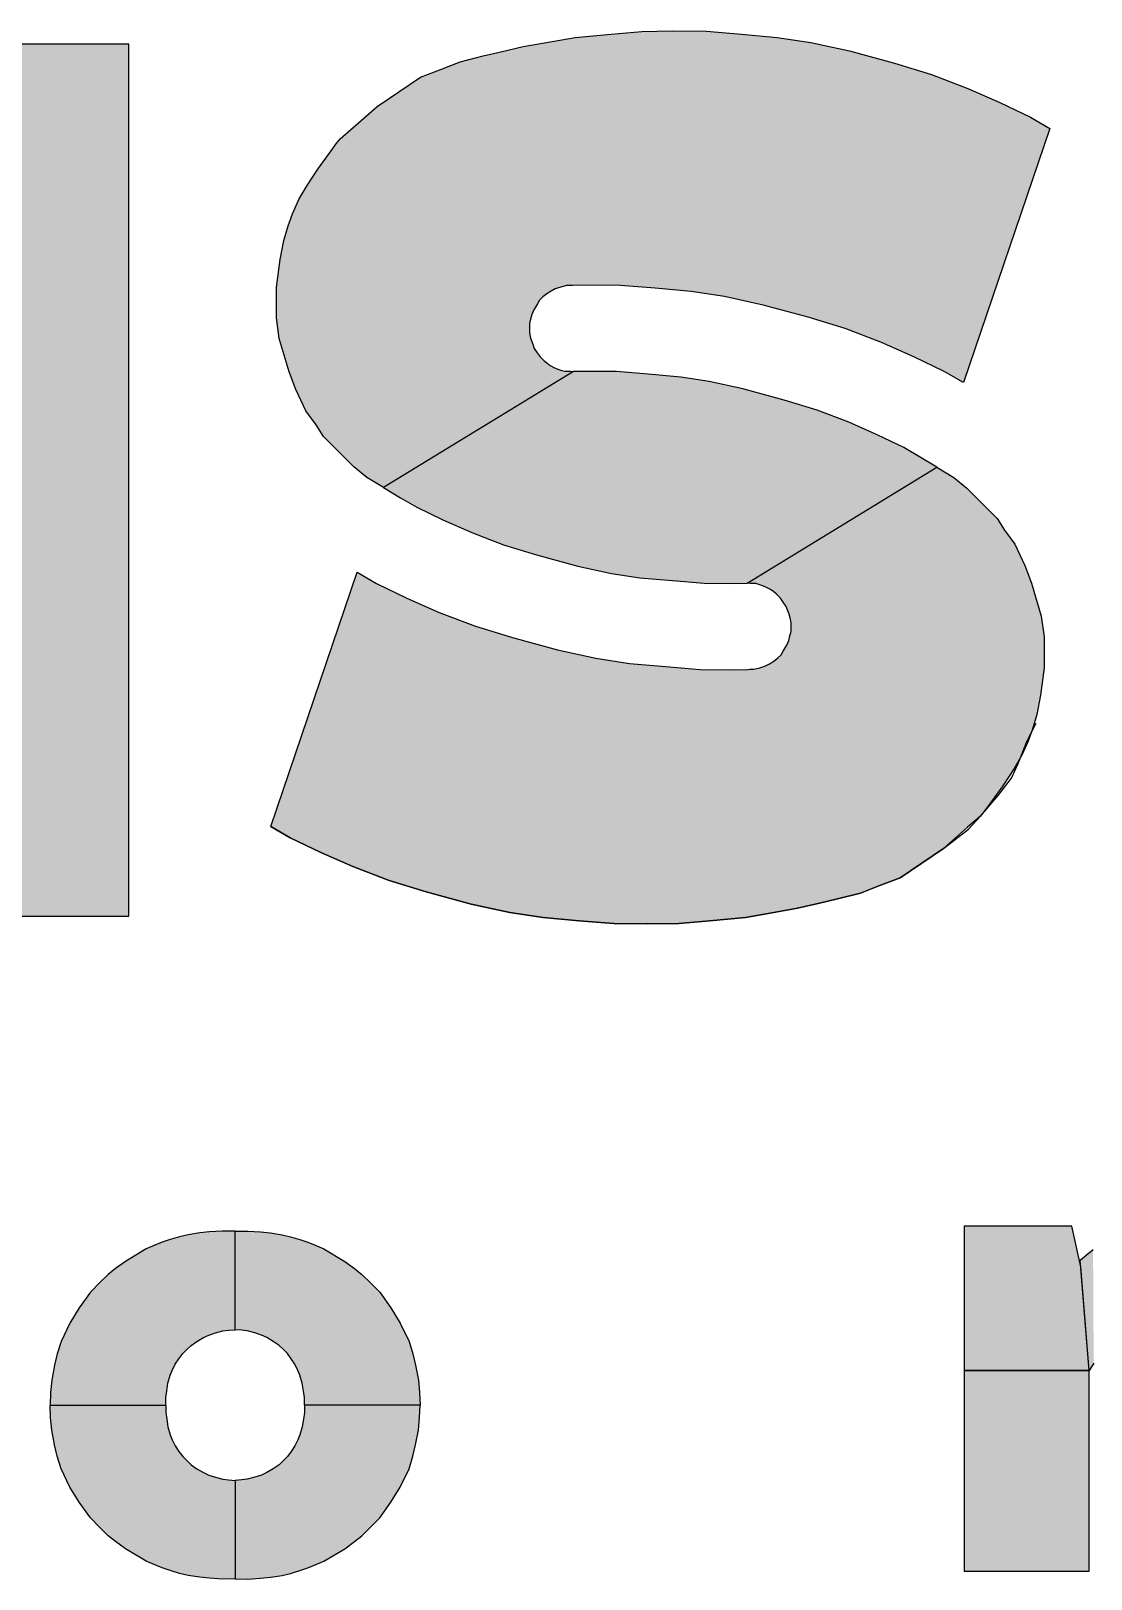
# Model space of a CAD drawing. Extents: x -1789 to 4156, y -3064 to 1391.
# Drawn here: x 4033.97 to 4063.47, y -2676.41 to -2633.31 of the extents above; entities that cross this region are included whole.
import ezdxf

# ---------------------------------------------------------------- set-up
doc = ezdxf.new("R2010")
doc.units = 0
doc.layers.add('15', color=8, linetype='CONTINUOUS')
doc.layers.add('16', color=10, linetype='CONTINUOUS')

msp = doc.modelspace()

# ---------------------------------------------------------------- linework, layer by layer
at = {"layer": '15', "linetype": 'Continuous'}
for points in [[(4037.7222, -2671.5627), (4037.7222, -2671.35575), (4037.7498, -2671.17305), (4037.7829, -2670.958), (4037.84975, -2670.7327), (4037.90105, -2670.59925), (4037.98655, -2670.4268), (4038.08635, -2670.27195), (4038.1967, -2670.13225), (4038.3085, -2670.02045), (4038.4286, -2669.90035), (4038.5904, -2669.79195), (4038.7693, -2669.6831), (4038.92065, -2669.61515), (4039.10415, -2669.5551), (4039.3143, -2669.49835), (4039.4678, -2669.4817), (4039.6523, -2669.4662), (4039.6524, -2666.72665), (4039.2927, -2666.7199), (4038.9401, -2666.74), (4038.6696, -2666.7714), (4038.34425, -2666.82075), (4038.1071, -2666.8759), (4037.8452, -2666.9531), (4037.62465, -2667.0303), (4037.4206, -2667.11575), (4037.178, -2667.21775), (4036.60165, -2667.5636), (4036.32725, -2667.7613), (4036.11995, -2667.92705), (4035.89245, -2668.1546), (4035.6265, -2668.42055), (4035.31485, -2668.85515), (4035.05525, -2669.2799), (4034.8114, -2669.79125), (4034.70125, -2670.13735), (4034.6305, -2670.452), (4034.5505, -2670.86575), (4034.52035, -2671.21505), (4034.50395, -2671.5627), (4037.7222, -2671.5627)], [(4041.58235, -2671.5627), (4041.58235, -2671.35575), (4041.55475, -2671.17305), (4041.52165, -2670.958), (4041.4548, -2670.7327), (4041.4035, -2670.59925), (4041.318, -2670.4268), (4041.21825, -2670.27195), (4041.10785, -2670.13225), (4040.99605, -2670.02045), (4040.87595, -2669.90035), (4040.71415, -2669.79195), (4040.53525, -2669.6831), (4040.3839, -2669.61515), (4040.2004, -2669.5551), (4039.99025, -2669.49835), (4039.8368, -2669.4817), (4039.6523, -2669.4662), (4039.6522, -2666.72665), (4040.0119, -2666.7199), (4040.36445, -2666.74), (4040.63495, -2666.7714), (4040.9603, -2666.82075), (4041.19745, -2666.8759), (4041.45935, -2666.9531), (4041.6799, -2667.0303), (4041.88395, -2667.11575), (4042.12655, -2667.21775), (4042.7029, -2667.5636), (4042.9773, -2667.7613), (4043.1846, -2667.92705), (4043.4121, -2668.1546), (4043.6781, -2668.42055), (4043.9897, -2668.85515), (4044.2493, -2669.2799), (4044.49315, -2669.79125), (4044.6033, -2670.13735), (4044.6741, -2670.452), (4044.75405, -2670.86575), (4044.7842, -2671.21505), (4044.8006, -2671.5627), (4041.58235, -2671.5627)], [(4063.19365, -2667.71465), (4062.93775, -2666.58345), (4059.94335, -2666.58345), (4059.94335, -2670.60345), (4063.41775, -2670.60345), (4063.19245, -2667.71605)], [(4063.42335, -2670.60345), (4063.1722, -2667.52775), (4063.3403, -2667.38945), (4063.53065, -2667.2324)], [(4063.42335, -2670.60345), (4059.94335, -2670.60345), (4059.94335, -2676.18345), (4063.42335, -2676.18345), (4063.42335, -2670.60345)], [(4063.54765, -2670.3955), (4063.42335, -2670.60345)], [(4037.7222, -2671.5627), (4037.7222, -2671.7697), (4037.7498, -2671.9524), (4037.7829, -2672.16745), (4037.84975, -2672.3927), (4037.90105, -2672.5262), (4037.98655, -2672.69865), (4038.08635, -2672.8535), (4038.1967, -2672.9932), (4038.3085, -2673.10495), (4038.4286, -2673.22505), (4038.5904, -2673.3335), (4038.7693, -2673.44235), (4038.92065, -2673.5103), (4039.10415, -2673.57035), (4039.3143, -2673.62705), (4039.4678, -2673.64375), (4039.6523, -2673.65925), (4039.65235, -2676.3988), (4039.2927, -2676.4055), (4038.9401, -2676.3854), (4038.6696, -2676.35405), (4038.34425, -2676.3047), (4038.1071, -2676.24955), (4037.8452, -2676.17235), (4037.62465, -2676.09515), (4037.4206, -2676.00965), (4037.178, -2675.90765), (4036.60165, -2675.56185), (4036.32725, -2675.36415), (4036.11995, -2675.1984), (4035.89245, -2674.97085), (4035.6265, -2674.7049), (4035.31485, -2674.2703), (4035.05525, -2673.8455), (4034.8114, -2673.3342), (4034.70125, -2672.9881), (4034.6305, -2672.67345), (4034.5505, -2672.2597), (4034.52035, -2671.9104), (4034.50395, -2671.5627), (4037.7222, -2671.5627)], [(4041.58235, -2671.5627), (4041.58235, -2671.7697), (4041.55475, -2671.9524), (4041.52165, -2672.16745), (4041.4548, -2672.3927), (4041.4035, -2672.5262), (4041.318, -2672.69865), (4041.21825, -2672.8535), (4041.10785, -2672.9932), (4040.99605, -2673.10495), (4040.87595, -2673.22505), (4040.71415, -2673.3335), (4040.53525, -2673.44235), (4040.3839, -2673.5103), (4040.2004, -2673.57035), (4039.99025, -2673.62705), (4039.8368, -2673.64375), (4039.6523, -2673.65925), (4039.6522, -2676.3988), (4040.0119, -2676.4055), (4040.36445, -2676.3854), (4040.63495, -2676.35405), (4040.9603, -2676.3047), (4041.19745, -2676.24955), (4041.45935, -2676.17235), (4041.6799, -2676.09515), (4041.88395, -2676.00965), (4042.12655, -2675.90765), (4042.7029, -2675.56185), (4042.9773, -2675.36415), (4043.1846, -2675.1984), (4043.4121, -2674.97085), (4043.6781, -2674.7049), (4043.9897, -2674.2703), (4044.2493, -2673.8455), (4044.49315, -2673.3342), (4044.6033, -2672.9881), (4044.6741, -2672.67345), (4044.75405, -2672.2597), (4044.7842, -2671.9104), (4044.8006, -2671.5627), (4041.58235, -2671.5627)]]:
    msp.add_lwpolyline(points, dxfattribs=at)
for points in [[(4037.8452, -2666.9531), (4037.84975, -2670.7327), (4038.1071, -2666.8759)], [(4037.84975, -2670.7327), (4037.90105, -2670.59925), (4038.1071, -2666.8759)], [(4038.1071, -2666.8759), (4037.90105, -2670.59925), (4037.98655, -2670.4268)], [(4038.08635, -2670.27195), (4038.1071, -2666.8759), (4037.98655, -2670.4268)], [(4038.1967, -2670.13225), (4038.1071, -2666.8759), (4038.08635, -2670.27195)], [(4038.1967, -2670.13225), (4038.34425, -2666.82075), (4038.1071, -2666.8759)], [(4038.3085, -2670.02045), (4038.34425, -2666.82075), (4038.1967, -2670.13225)], [(4038.3085, -2670.02045), (4038.4286, -2669.90035), (4038.34425, -2666.82075)], [(4038.34425, -2666.82075), (4038.4286, -2669.90035), (4038.6696, -2666.7714)], [(4038.4286, -2669.90035), (4038.5904, -2669.79195), (4038.6696, -2666.7714)], [(4038.5904, -2669.79195), (4038.7693, -2669.6831), (4038.6696, -2666.7714)], [(4038.7693, -2669.6831), (4038.9401, -2666.74), (4038.6696, -2666.7714)], [(4038.7693, -2669.6831), (4038.92065, -2669.61515), (4038.9401, -2666.74)], [(4038.92065, -2669.61515), (4039.10415, -2669.5551), (4038.9401, -2666.74)], [(4038.9401, -2666.74), (4039.10415, -2669.5551), (4039.2927, -2666.7199)], [(4039.10415, -2669.5551), (4039.3143, -2669.49835), (4039.2927, -2666.7199)], [(4039.2927, -2666.7199), (4039.3143, -2669.49835), (4039.6524, -2666.72665)], [(4039.3143, -2669.49835), (4039.4678, -2669.4817), (4039.6524, -2666.72665)], [(4039.6524, -2666.72665), (4039.4678, -2669.4817), (4039.6523, -2669.4662)], [(4039.6523, -2669.4662), (4039.6522, -2666.72665), (4040.0119, -2666.7199)], [(4039.8368, -2669.4817), (4039.6523, -2669.4662), (4040.0119, -2666.7199)], [(4039.99025, -2669.49835), (4039.8368, -2669.4817), (4040.0119, -2666.7199)], [(4039.99025, -2669.49835), (4040.0119, -2666.7199), (4040.2004, -2669.5551)], [(4040.0119, -2666.7199), (4040.36445, -2666.74), (4040.2004, -2669.5551)], [(4040.36445, -2666.74), (4040.3839, -2669.61515), (4040.2004, -2669.5551)], [(4040.3839, -2669.61515), (4040.36445, -2666.74), (4040.63495, -2666.7714)], [(4040.53525, -2669.6831), (4040.3839, -2669.61515), (4040.63495, -2666.7714)], [(4040.71415, -2669.79195), (4040.53525, -2669.6831), (4040.63495, -2666.7714)], [(4040.9603, -2666.82075), (4040.71415, -2669.79195), (4040.63495, -2666.7714)], [(4040.9603, -2666.82075), (4040.87595, -2669.90035), (4040.71415, -2669.79195)], [(4040.99605, -2670.02045), (4040.87595, -2669.90035), (4040.9603, -2666.82075)], [(4041.19745, -2666.8759), (4040.99605, -2670.02045), (4040.9603, -2666.82075)], [(4041.10785, -2670.13225), (4040.99605, -2670.02045), (4041.19745, -2666.8759)], [(4041.21825, -2670.27195), (4041.10785, -2670.13225), (4041.19745, -2666.8759)], [(4041.45935, -2666.9531), (4041.21825, -2670.27195), (4041.19745, -2666.8759)], [(4063.19365, -2667.71465), (4062.93775, -2666.58345), (4059.94335, -2666.58345)], [(4063.19365, -2667.71465), (4059.94335, -2666.58345), (4059.94335, -2670.60345)], [(4037.7222, -2671.5627), (4037.178, -2667.21775), (4036.60165, -2667.5636)], [(4037.4206, -2667.11575), (4037.178, -2667.21775), (4037.7222, -2671.5627)], [(4037.4206, -2667.11575), (4037.7222, -2671.5627), (4037.62465, -2667.0303)], [(4037.62465, -2667.0303), (4037.7222, -2671.35575), (4037.8452, -2666.9531)], [(4037.62465, -2667.0303), (4037.7222, -2671.5627), (4037.7222, -2671.35575)], [(4037.8452, -2666.9531), (4037.7222, -2671.35575), (4037.7498, -2671.17305)], [(4037.7498, -2671.17305), (4037.7829, -2670.958), (4037.8452, -2666.9531)], [(4037.7829, -2670.958), (4037.84975, -2670.7327), (4037.8452, -2666.9531)], [(4041.45935, -2666.9531), (4041.318, -2670.4268), (4041.21825, -2670.27195)], [(4041.45935, -2666.9531), (4041.4035, -2670.59925), (4041.318, -2670.4268)], [(4041.45935, -2666.9531), (4041.4548, -2670.7327), (4041.4035, -2670.59925)], [(4041.45935, -2666.9531), (4041.52165, -2670.958), (4041.4548, -2670.7327)], [(4041.6799, -2667.0303), (4041.52165, -2670.958), (4041.45935, -2666.9531)], [(4041.6799, -2667.0303), (4041.55475, -2671.17305), (4041.52165, -2670.958)], [(4041.6799, -2667.0303), (4041.58235, -2671.35575), (4041.55475, -2671.17305)], [(4044.8006, -2671.5627), (4041.58235, -2671.5627), (4041.6799, -2667.0303)], [(4041.6799, -2667.0303), (4041.58235, -2671.5627), (4041.58235, -2671.35575)], [(4044.8006, -2671.5627), (4041.6799, -2667.0303), (4041.88395, -2667.11575)], [(4044.8006, -2671.5627), (4041.88395, -2667.11575), (4042.12655, -2667.21775)], [(4044.8006, -2671.5627), (4042.12655, -2667.21775), (4042.7029, -2667.5636)], [(4063.3403, -2667.38945), (4063.53065, -2667.2324), (4063.42335, -2670.60345)], [(4063.42335, -2670.60345), (4063.53065, -2667.2324), (4063.54765, -2670.3955)], [(4037.7222, -2671.5627), (4036.60165, -2667.5636), (4036.32725, -2667.7613)], [(4044.8006, -2671.5627), (4042.7029, -2667.5636), (4042.9773, -2667.7613)], [(4063.19365, -2667.71465), (4059.94335, -2670.60345), (4063.41775, -2670.60345)], [(4063.1722, -2667.52775), (4063.3403, -2667.38945), (4063.42335, -2670.60345)], [(4063.19365, -2667.71465), (4063.41775, -2670.60345), (4063.19365, -2667.71465)], [(4037.7222, -2671.5627), (4035.89245, -2668.1546), (4035.6265, -2668.42055)], [(4037.7222, -2671.5627), (4036.11995, -2667.92705), (4035.89245, -2668.1546)], [(4037.7222, -2671.5627), (4036.32725, -2667.7613), (4036.11995, -2667.92705)], [(4044.8006, -2671.5627), (4042.9773, -2667.7613), (4043.1846, -2667.92705)], [(4044.8006, -2671.5627), (4043.1846, -2667.92705), (4043.4121, -2668.1546)], [(4044.8006, -2671.5627), (4043.4121, -2668.1546), (4043.6781, -2668.42055)], [(4037.7222, -2671.5627), (4035.6265, -2668.42055), (4035.31485, -2668.85515)], [(4044.8006, -2671.5627), (4043.6781, -2668.42055), (4043.9897, -2668.85515)], [(4037.7222, -2671.5627), (4035.31485, -2668.85515), (4035.05525, -2669.2799)], [(4044.8006, -2671.5627), (4043.9897, -2668.85515), (4044.2493, -2669.2799)], [(4037.7222, -2671.5627), (4035.05525, -2669.2799), (4034.8114, -2669.79125)], [(4044.8006, -2671.5627), (4044.2493, -2669.2799), (4044.49315, -2669.79125)], [(4037.7222, -2671.5627), (4034.8114, -2669.79125), (4034.70125, -2670.13735)], [(4044.8006, -2671.5627), (4044.49315, -2669.79125), (4044.6033, -2670.13735)], [(4037.7222, -2671.5627), (4034.70125, -2670.13735), (4034.6305, -2670.452)], [(4044.8006, -2671.5627), (4044.6033, -2670.13735), (4044.6741, -2670.452)], [(4037.7222, -2671.5627), (4034.6305, -2670.452), (4034.5505, -2670.86575)], [(4044.8006, -2671.5627), (4044.6741, -2670.452), (4044.75405, -2670.86575)], [(4063.42335, -2670.60345), (4059.94335, -2670.60345), (4059.94335, -2676.18345)], [(4063.42335, -2670.60345), (4059.94335, -2676.18345), (4063.42335, -2676.18345)], [(4063.42335, -2670.60345), (4063.42335, -2676.18345), (4063.42335, -2670.60345)], [(4037.7222, -2671.5627), (4034.5505, -2670.86575), (4034.52035, -2671.21505)], [(4044.8006, -2671.5627), (4044.75405, -2670.86575), (4044.7842, -2671.21505)], [(4037.7222, -2671.5627), (4034.52035, -2671.21505), (4034.50395, -2671.5627)], [(4037.7222, -2671.5627), (4034.52035, -2671.9104), (4034.50395, -2671.5627)], [(4037.7222, -2671.5627), (4034.5505, -2672.2597), (4034.52035, -2671.9104)], [(4037.7222, -2671.5627), (4034.6305, -2672.67345), (4034.5505, -2672.2597)], [(4037.7222, -2671.5627), (4034.70125, -2672.9881), (4034.6305, -2672.67345)], [(4037.7222, -2671.5627), (4034.8114, -2673.3342), (4034.70125, -2672.9881)], [(4037.7222, -2671.5627), (4035.05525, -2673.8455), (4034.8114, -2673.3342)], [(4037.7222, -2671.5627), (4035.31485, -2674.2703), (4035.05525, -2673.8455)], [(4037.7222, -2671.5627), (4035.6265, -2674.7049), (4035.31485, -2674.2703)], [(4037.7222, -2671.5627), (4035.89245, -2674.97085), (4035.6265, -2674.7049)], [(4037.7222, -2671.5627), (4036.11995, -2675.1984), (4035.89245, -2674.97085)], [(4037.7222, -2671.5627), (4036.32725, -2675.36415), (4036.11995, -2675.1984)], [(4037.7222, -2671.5627), (4036.60165, -2675.56185), (4036.32725, -2675.36415)], [(4037.7222, -2671.5627), (4037.178, -2675.90765), (4036.60165, -2675.56185)], [(4037.4206, -2676.00965), (4037.178, -2675.90765), (4037.7222, -2671.5627)], [(4037.4206, -2676.00965), (4037.7222, -2671.5627), (4037.62465, -2676.09515)], [(4037.62465, -2676.09515), (4037.7222, -2671.5627), (4037.7222, -2671.7697)], [(4044.8006, -2671.5627), (4041.58235, -2671.5627), (4041.58235, -2671.7697)], [(4044.8006, -2671.5627), (4041.58235, -2671.7697), (4041.6799, -2676.09515)], [(4044.8006, -2671.5627), (4041.6799, -2676.09515), (4041.88395, -2676.00965)], [(4044.8006, -2671.5627), (4041.88395, -2676.00965), (4042.12655, -2675.90765)], [(4044.8006, -2671.5627), (4042.12655, -2675.90765), (4042.7029, -2675.56185)], [(4044.8006, -2671.5627), (4042.7029, -2675.56185), (4042.9773, -2675.36415)], [(4044.8006, -2671.5627), (4042.9773, -2675.36415), (4043.1846, -2675.1984)], [(4044.8006, -2671.5627), (4043.1846, -2675.1984), (4043.4121, -2674.97085)], [(4044.8006, -2671.5627), (4043.4121, -2674.97085), (4043.6781, -2674.7049)], [(4044.8006, -2671.5627), (4043.6781, -2674.7049), (4043.9897, -2674.2703)], [(4044.8006, -2671.5627), (4043.9897, -2674.2703), (4044.2493, -2673.8455)], [(4044.8006, -2671.5627), (4044.2493, -2673.8455), (4044.49315, -2673.3342)], [(4044.8006, -2671.5627), (4044.49315, -2673.3342), (4044.6033, -2672.9881)], [(4044.8006, -2671.5627), (4044.6033, -2672.9881), (4044.6741, -2672.67345)], [(4044.8006, -2671.5627), (4044.6741, -2672.67345), (4044.75405, -2672.2597)], [(4044.8006, -2671.5627), (4044.75405, -2672.2597), (4044.7842, -2671.9104)], [(4037.62465, -2676.09515), (4037.7222, -2671.7697), (4037.8452, -2676.17235)], [(4037.8452, -2676.17235), (4037.7222, -2671.7697), (4037.7498, -2671.9524)], [(4037.7498, -2671.9524), (4037.7829, -2672.16745), (4037.8452, -2676.17235)], [(4041.55475, -2671.9524), (4041.52165, -2672.16745), (4041.6799, -2676.09515)], [(4041.58235, -2671.7697), (4041.55475, -2671.9524), (4041.6799, -2676.09515)], [(4037.7829, -2672.16745), (4037.84975, -2672.3927), (4037.8452, -2676.17235)], [(4037.8452, -2676.17235), (4037.84975, -2672.3927), (4038.1071, -2676.24955)], [(4037.84975, -2672.3927), (4037.90105, -2672.5262), (4038.1071, -2676.24955)], [(4041.45935, -2676.17235), (4041.4548, -2672.3927), (4041.4035, -2672.5262)], [(4041.52165, -2672.16745), (4041.4548, -2672.3927), (4041.45935, -2676.17235)], [(4041.6799, -2676.09515), (4041.52165, -2672.16745), (4041.45935, -2676.17235)], [(4038.1071, -2676.24955), (4037.90105, -2672.5262), (4037.98655, -2672.69865)], [(4038.08635, -2672.8535), (4038.1071, -2676.24955), (4037.98655, -2672.69865)], [(4038.1967, -2672.9932), (4038.1071, -2676.24955), (4038.08635, -2672.8535)], [(4041.10785, -2672.9932), (4041.19745, -2676.24955), (4041.21825, -2672.8535)], [(4041.21825, -2672.8535), (4041.19745, -2676.24955), (4041.45935, -2676.17235)], [(4041.21825, -2672.8535), (4041.45935, -2676.17235), (4041.318, -2672.69865)], [(4041.318, -2672.69865), (4041.45935, -2676.17235), (4041.4035, -2672.5262)], [(4038.1967, -2672.9932), (4038.34425, -2676.3047), (4038.1071, -2676.24955)], [(4038.3085, -2673.10495), (4038.34425, -2676.3047), (4038.1967, -2672.9932)], [(4038.3085, -2673.10495), (4038.4286, -2673.22505), (4038.34425, -2676.3047)], [(4038.34425, -2676.3047), (4038.4286, -2673.22505), (4038.6696, -2676.35405)], [(4038.4286, -2673.22505), (4038.5904, -2673.3335), (4038.6696, -2676.35405)], [(4038.5904, -2673.3335), (4038.7693, -2673.44235), (4038.6696, -2676.35405)], [(4040.71415, -2673.3335), (4040.53525, -2673.44235), (4040.63495, -2676.35405)], [(4040.9603, -2676.3047), (4040.71415, -2673.3335), (4040.63495, -2676.35405)], [(4040.9603, -2676.3047), (4040.87595, -2673.22505), (4040.71415, -2673.3335)], [(4040.9603, -2676.3047), (4040.99605, -2673.10495), (4040.87595, -2673.22505)], [(4040.9603, -2676.3047), (4041.19745, -2676.24955), (4040.99605, -2673.10495)], [(4041.10785, -2672.9932), (4040.99605, -2673.10495), (4041.19745, -2676.24955)], [(4038.7693, -2673.44235), (4038.9401, -2676.3854), (4038.6696, -2676.35405)], [(4038.7693, -2673.44235), (4038.92065, -2673.5103), (4038.9401, -2676.3854)], [(4038.92065, -2673.5103), (4039.10415, -2673.57035), (4038.9401, -2676.3854)], [(4038.9401, -2676.3854), (4039.10415, -2673.57035), (4039.2927, -2676.4055)], [(4039.10415, -2673.57035), (4039.3143, -2673.62705), (4039.2927, -2676.4055)], [(4039.2927, -2676.4055), (4039.3143, -2673.62705), (4039.65235, -2676.3988)], [(4039.3143, -2673.62705), (4039.4678, -2673.64375), (4039.65235, -2676.3988)], [(4039.65235, -2676.3988), (4039.4678, -2673.64375), (4039.6523, -2673.65925)], [(4039.6522, -2676.3988), (4040.0119, -2676.4055), (4039.6523, -2673.65925)], [(4040.0119, -2676.4055), (4039.8368, -2673.64375), (4039.6523, -2673.65925)], [(4040.0119, -2676.4055), (4039.99025, -2673.62705), (4039.8368, -2673.64375)], [(4040.2004, -2673.57035), (4039.99025, -2673.62705), (4040.0119, -2676.4055)], [(4040.36445, -2676.3854), (4040.2004, -2673.57035), (4040.0119, -2676.4055)], [(4040.3839, -2673.5103), (4040.2004, -2673.57035), (4040.36445, -2676.3854)], [(4040.63495, -2676.35405), (4040.3839, -2673.5103), (4040.36445, -2676.3854)], [(4040.53525, -2673.44235), (4040.3839, -2673.5103), (4040.63495, -2676.35405)]]:
    msp.add_solid(points, dxfattribs=at)
at = {"layer": '16', "linetype": 'Continuous'}
for points in [[(4036.69745, -2633.6789), (4027.99745, -2633.6789), (4027.99745, -2657.95835), (4036.69745, -2657.95835), (4036.69745, -2633.6789)], [(4043.7871, -2646.02585), (4043.31945, -2645.7429), (4042.95695, -2645.44665), (4042.4716, -2644.9613), (4042.1144, -2644.60415), (4041.90615, -2644.27355), (4041.6196, -2643.88435), (4041.33905, -2643.29295), (4041.15705, -2642.8001), (4040.88435, -2641.87895), (4040.80095, -2641.30275), (4040.80095, -2640.44595), (4040.90615, -2639.67865), (4041.00625, -2639.1449), (4041.13135, -2638.7362), (4041.2521, -2638.40265), (4041.42815, -2638.00905), (4041.6405, -2637.6414), (4041.9517, -2637.159), (4042.32765, -2636.652), (4042.46055, -2636.46475), (4042.57415, -2636.31885), (4042.93725, -2636.0061), (4043.6038, -2635.41485), (4044.81565, -2634.5996), (4045.4014, -2634.37475), (4045.91445, -2634.1707), (4046.5603, -2634.0092), (4047.0531, -2633.8928), (4047.6704, -2633.7508), (4048.48095, -2633.6053), (4049.1135, -2633.49455), (4050.1227, -2633.4037), (4050.9704, -2633.3297), (4051.83045, -2633.31475), (4052.7768, -2633.323), (4053.7456, -2633.4037), (4054.74255, -2633.49265), (4055.6774, -2633.63365), (4056.75295, -2633.86795), (4058.0043, -2634.21105), (4059.03365, -2634.52475), (4060.04415, -2634.9137), (4060.93915, -2635.30725), (4061.7887, -2635.7147), (4062.32705, -2636.0282), (4059.92705, -2643.10295), (4059.3887, -2642.78945), (4058.53915, -2642.382), (4057.64415, -2641.98845), (4056.63365, -2641.5995), (4055.6043, -2641.2858), (4054.35295, -2640.9427), (4053.2774, -2640.7084), (4052.34255, -2640.5674), (4051.3456, -2640.47845), (4050.3768, -2640.39775), (4049.43045, -2640.3895), (4049.0471, -2640.39615), (4048.98765, -2640.4025), (4048.88055, -2640.4025), (4048.7172, -2640.4442), (4048.5629, -2640.49685), (4048.4522, -2640.55675), (4048.3291, -2640.6334), (4048.21855, -2640.719), (4048.12795, -2640.8096), (4048.06515, -2640.91105), (4048.012, -2641.00045), (4047.9686, -2641.0728), (4047.9115, -2641.20895), (4047.87855, -2641.33635), (4047.84915, -2641.4575), (4047.84915, -2641.59325), (4047.84915, -2641.70505), (4047.86915, -2641.83085), (4047.9024, -2641.93725), (4047.9387, -2642.03165), (4047.98045, -2642.1496), (4048.06395, -2642.27125), (4048.1393, -2642.38465), (4048.2509, -2642.4963), (4048.32555, -2642.5565), (4048.421, -2642.6247), (4048.5465, -2642.68745), (4048.6583, -2642.7365), (4048.7442, -2642.7638), (4048.8331, -2642.78845), (4048.9853, -2642.78845), (4049.0683, -2642.79615), (4043.7871, -2646.02585)], [(4059.18705, -2645.45995), (4058.2641, -2644.91185), (4057.5369, -2644.56305), (4056.72955, -2644.20805), (4055.85175, -2643.8702), (4054.93705, -2643.5914), (4053.7798, -2643.2741), (4052.84255, -2643.06995), (4052.0567, -2642.95145), (4051.1463, -2642.8702), (4050.26655, -2642.79685), (4049.44085, -2642.78965), (4049.0683, -2642.79615), (4043.7871, -2646.02585), (4044.25475, -2646.3088), (4044.71005, -2646.57395), (4045.43725, -2646.92275), (4046.2446, -2647.27775), (4047.1224, -2647.6156), (4048.0371, -2647.89435), (4049.19435, -2648.21165), (4050.13155, -2648.4158), (4050.91745, -2648.53435), (4051.82785, -2648.6156), (4052.7076, -2648.6889), (4053.5333, -2648.6961), (4053.90585, -2648.68965), (4059.18705, -2645.45995)], [(4059.18705, -2645.45995), (4059.65465, -2645.7429), (4060.0172, -2646.0391), (4060.50255, -2646.5245), (4060.8597, -2646.88165), (4061.068, -2647.21225), (4061.35455, -2647.60145), (4061.6351, -2648.19285), (4061.81705, -2648.68565), (4062.0898, -2649.6068), (4062.1732, -2650.18305), (4062.1732, -2651.03985), (4062.068, -2651.80715), (4061.9679, -2652.3409), (4061.8428, -2652.7496), (4061.72205, -2653.08315), (4061.546, -2653.4767), (4061.33365, -2653.8444), (4061.02245, -2654.3268), (4060.6465, -2654.8338), (4060.5136, -2655.02105), (4060.4, -2655.16695), (4060.0369, -2655.4797), (4059.37035, -2656.07095), (4058.1585, -2656.8862), (4057.57275, -2657.11105), (4057.0597, -2657.3151), (4056.4138, -2657.4766), (4055.92105, -2657.593), (4055.30375, -2657.735), (4054.4932, -2657.8805), (4053.86065, -2657.99125), (4052.85145, -2658.0821), (4052.00375, -2658.1561), (4051.1437, -2658.17105), (4050.19735, -2658.1628), (4049.22855, -2658.0821), (4048.23155, -2657.99315), (4047.29675, -2657.85215), (4046.2212, -2657.61785), (4044.96985, -2657.27475), (4043.9405, -2656.96105), (4042.93, -2656.5721), (4042.035, -2656.17855), (4041.18545, -2655.7711), (4040.6471, -2655.4576), (4043.0471, -2648.38285), (4043.58545, -2648.69635), (4044.435, -2649.1038), (4045.33, -2649.49735), (4046.3405, -2649.8863), (4047.36985, -2650.2), (4048.6212, -2650.5431), (4049.69675, -2650.7774), (4050.63155, -2650.91835), (4051.62855, -2651.00735), (4052.59735, -2651.08805), (4053.5437, -2651.0963), (4053.92705, -2651.08965), (4053.9865, -2651.0833), (4054.0936, -2651.0833), (4054.25695, -2651.04155), (4054.41125, -2650.98895), (4054.52195, -2650.92905), (4054.645, -2650.85235), (4054.7556, -2650.7668), (4054.8462, -2650.6762), (4054.909, -2650.5747), (4054.96215, -2650.48535), (4055.00555, -2650.413), (4055.06265, -2650.27685), (4055.0956, -2650.14945), (4055.125, -2650.0283), (4055.125, -2649.89255), (4055.125, -2649.7807), (4055.105, -2649.65495), (4055.07175, -2649.54855), (4055.03545, -2649.45415), (4054.9937, -2649.33615), (4054.9102, -2649.21455), (4054.83485, -2649.1011), (4054.72325, -2648.9895), (4054.6486, -2648.9293), (4054.55315, -2648.8611), (4054.42765, -2648.79835), (4054.31585, -2648.74925), (4054.22995, -2648.722), (4054.14105, -2648.6973), (4053.98885, -2648.6973), (4053.90585, -2648.68965), (4059.18705, -2645.45995)], [(4040.6471, -2655.4576), (4041.18545, -2655.7711), (4042.035, -2656.17855), (4042.93, -2656.5721), (4043.9405, -2656.96105), (4044.96985, -2657.27475), (4046.2212, -2657.61785), (4047.29675, -2657.85215), (4048.23155, -2657.99315), (4049.22855, -2658.0821), (4050.19735, -2658.1628), (4051.1437, -2658.17105), (4052.00375, -2658.1561), (4052.85145, -2658.0821), (4053.86065, -2657.99125), (4054.4932, -2657.8805), (4055.30375, -2657.735), (4055.92105, -2657.593), (4056.4138, -2657.4766), (4057.0597, -2657.3151), (4057.57275, -2657.11105), (4058.1585, -2656.8862), (4059.37035, -2656.07095), (4060.06425, -2655.53395), (4060.4, -2655.16695), (4060.89065, -2654.59635), (4061.26435, -2654.11305), (4061.44915, -2653.70915), (4061.6952, -2653.0774), (4061.9471, -2652.58285)]]:
    msp.add_lwpolyline(points, dxfattribs=at)
for points in [[(4036.69745, -2633.6789), (4027.99745, -2633.6789), (4027.99745, -2657.95835)], [(4036.69745, -2633.6789), (4027.99745, -2657.95835), (4036.69745, -2657.95835)], [(4036.69745, -2633.6789), (4036.69745, -2657.95835), (4036.69745, -2633.6789)], [(4048.48095, -2633.6053), (4047.84915, -2641.4575), (4047.6704, -2633.7508)], [(4048.48095, -2633.6053), (4047.87855, -2641.33635), (4047.84915, -2641.4575)], [(4048.48095, -2633.6053), (4047.9115, -2641.20895), (4047.87855, -2641.33635)], [(4048.48095, -2633.6053), (4047.9686, -2641.0728), (4047.9115, -2641.20895)], [(4048.48095, -2633.6053), (4048.012, -2641.00045), (4047.9686, -2641.0728)], [(4048.48095, -2633.6053), (4048.06515, -2640.91105), (4048.012, -2641.00045)], [(4048.48095, -2633.6053), (4048.12795, -2640.8096), (4048.06515, -2640.91105)], [(4048.48095, -2633.6053), (4048.21855, -2640.719), (4048.12795, -2640.8096)], [(4048.48095, -2633.6053), (4048.3291, -2640.6334), (4048.21855, -2640.719)], [(4048.48095, -2633.6053), (4048.4522, -2640.55675), (4048.3291, -2640.6334)], [(4048.48095, -2633.6053), (4048.5629, -2640.49685), (4048.4522, -2640.55675)], [(4049.1135, -2633.49455), (4048.5629, -2640.49685), (4048.48095, -2633.6053)], [(4049.1135, -2633.49455), (4048.7172, -2640.4442), (4048.5629, -2640.49685)], [(4049.1135, -2633.49455), (4048.88055, -2640.4025), (4048.7172, -2640.4442)], [(4049.1135, -2633.49455), (4048.98765, -2640.4025), (4048.88055, -2640.4025)], [(4049.1135, -2633.49455), (4049.0471, -2640.39615), (4048.98765, -2640.4025)], [(4049.1135, -2633.49455), (4049.43045, -2640.3895), (4049.0471, -2640.39615)], [(4050.1227, -2633.4037), (4049.43045, -2640.3895), (4049.1135, -2633.49455)], [(4050.1227, -2633.4037), (4050.3768, -2640.39775), (4049.43045, -2640.3895)], [(4050.9704, -2633.3297), (4050.3768, -2640.39775), (4050.1227, -2633.4037)], [(4050.9704, -2633.3297), (4051.3456, -2640.47845), (4050.3768, -2640.39775)], [(4051.83045, -2633.31475), (4051.3456, -2640.47845), (4050.9704, -2633.3297)], [(4051.83045, -2633.31475), (4052.34255, -2640.5674), (4051.3456, -2640.47845)], [(4052.7768, -2633.323), (4052.34255, -2640.5674), (4051.83045, -2633.31475)], [(4052.7768, -2633.323), (4053.2774, -2640.7084), (4052.34255, -2640.5674)], [(4053.7456, -2633.4037), (4053.2774, -2640.7084), (4052.7768, -2633.323)], [(4053.7456, -2633.4037), (4054.35295, -2640.9427), (4053.2774, -2640.7084)], [(4054.74255, -2633.49265), (4054.35295, -2640.9427), (4053.7456, -2633.4037)], [(4054.74255, -2633.49265), (4055.6043, -2641.2858), (4054.35295, -2640.9427)], [(4055.6774, -2633.63365), (4055.6043, -2641.2858), (4054.74255, -2633.49265)], [(4055.6774, -2633.63365), (4056.63365, -2641.5995), (4055.6043, -2641.2858)], [(4056.75295, -2633.86795), (4056.63365, -2641.5995), (4055.6774, -2633.63365)], [(4047.86915, -2641.83085), (4045.91445, -2634.1707), (4046.5603, -2634.0092)], [(4047.84915, -2641.70505), (4046.5603, -2634.0092), (4047.0531, -2633.8928)], [(4047.84915, -2641.70505), (4047.86915, -2641.83085), (4046.5603, -2634.0092)], [(4047.84915, -2641.70505), (4047.0531, -2633.8928), (4047.6704, -2633.7508)], [(4047.84915, -2641.70505), (4047.6704, -2633.7508), (4047.84915, -2641.4575)], [(4056.75295, -2633.86795), (4057.64415, -2641.98845), (4056.63365, -2641.5995)], [(4058.0043, -2634.21105), (4057.64415, -2641.98845), (4056.75295, -2633.86795)], [(4047.9024, -2641.93725), (4044.81565, -2634.5996), (4045.4014, -2634.37475)], [(4047.86915, -2641.83085), (4045.4014, -2634.37475), (4045.91445, -2634.1707)], [(4047.86915, -2641.83085), (4047.9024, -2641.93725), (4045.4014, -2634.37475)], [(4058.0043, -2634.21105), (4058.53915, -2642.382), (4057.64415, -2641.98845)], [(4059.03365, -2634.52475), (4058.53915, -2642.382), (4058.0043, -2634.21105)], [(4059.03365, -2634.52475), (4059.3887, -2642.78945), (4058.53915, -2642.382)], [(4060.04415, -2634.9137), (4059.3887, -2642.78945), (4059.03365, -2634.52475)], [(4043.6038, -2635.41485), (4044.81565, -2634.5996), (4043.7871, -2646.02585)], [(4047.98045, -2642.1496), (4043.7871, -2646.02585), (4044.81565, -2634.5996)], [(4047.98045, -2642.1496), (4044.81565, -2634.5996), (4047.9024, -2641.93725)], [(4060.04415, -2634.9137), (4059.92705, -2643.10295), (4059.3887, -2642.78945)], [(4059.92705, -2643.10295), (4060.04415, -2634.9137), (4062.32705, -2636.0282)], [(4060.04415, -2634.9137), (4060.93915, -2635.30725), (4062.32705, -2636.0282)], [(4043.6038, -2635.41485), (4042.95695, -2645.44665), (4042.93725, -2636.0061)], [(4043.6038, -2635.41485), (4043.31945, -2645.7429), (4042.95695, -2645.44665)], [(4043.6038, -2635.41485), (4043.7871, -2646.02585), (4043.31945, -2645.7429)], [(4060.93915, -2635.30725), (4061.7887, -2635.7147), (4062.32705, -2636.0282)], [(4042.57415, -2636.31885), (4042.93725, -2636.0061), (4042.95695, -2645.44665)], [(4041.9517, -2637.159), (4042.32765, -2636.652), (4042.1144, -2644.60415)], [(4042.1144, -2644.60415), (4042.32765, -2636.652), (4042.4716, -2644.9613)], [(4042.32765, -2636.652), (4042.46055, -2636.46475), (4042.4716, -2644.9613)], [(4042.46055, -2636.46475), (4042.57415, -2636.31885), (4042.4716, -2644.9613)], [(4042.4716, -2644.9613), (4042.57415, -2636.31885), (4042.95695, -2645.44665)], [(4041.6405, -2637.6414), (4041.9517, -2637.159), (4041.90615, -2644.27355)], [(4041.90615, -2644.27355), (4041.9517, -2637.159), (4042.1144, -2644.60415)], [(4041.2521, -2638.40265), (4041.42815, -2638.00905), (4041.33905, -2643.29295)], [(4041.33905, -2643.29295), (4041.42815, -2638.00905), (4041.6196, -2643.88435)], [(4041.42815, -2638.00905), (4041.6405, -2637.6414), (4041.6196, -2643.88435)], [(4041.6196, -2643.88435), (4041.6405, -2637.6414), (4041.90615, -2644.27355)], [(4041.13135, -2638.7362), (4041.2521, -2638.40265), (4041.15705, -2642.8001)], [(4041.15705, -2642.8001), (4041.2521, -2638.40265), (4041.33905, -2643.29295)], [(4041.00625, -2639.1449), (4041.13135, -2638.7362), (4041.15705, -2642.8001)], [(4041.00625, -2639.1449), (4041.15705, -2642.8001), (4040.90615, -2639.67865)], [(4040.88435, -2641.87895), (4040.80095, -2641.30275), (4040.90615, -2639.67865)], [(4040.80095, -2641.30275), (4040.80095, -2640.44595), (4040.90615, -2639.67865)], [(4041.15705, -2642.8001), (4040.88435, -2641.87895), (4040.90615, -2639.67865)], [(4047.84915, -2641.70505), (4047.84915, -2641.4575), (4047.84915, -2641.59325)], [(4047.98045, -2642.1496), (4048.1393, -2642.38465), (4043.7871, -2646.02585)], [(4047.98045, -2642.1496), (4047.9024, -2641.93725), (4047.9387, -2642.03165)], [(4047.98045, -2642.1496), (4048.06395, -2642.27125), (4048.1393, -2642.38465)], [(4043.7871, -2646.02585), (4048.1393, -2642.38465), (4048.2509, -2642.4963)], [(4043.7871, -2646.02585), (4048.2509, -2642.4963), (4048.32555, -2642.5565)], [(4043.7871, -2646.02585), (4048.32555, -2642.5565), (4048.421, -2642.6247)], [(4043.7871, -2646.02585), (4048.421, -2642.6247), (4048.5465, -2642.68745)], [(4043.7871, -2646.02585), (4048.5465, -2642.68745), (4048.6583, -2642.7365)], [(4048.6583, -2642.7365), (4048.7442, -2642.7638), (4043.7871, -2646.02585)], [(4048.7442, -2642.7638), (4048.8331, -2642.78845), (4043.7871, -2646.02585)], [(4043.7871, -2646.02585), (4048.8331, -2642.78845), (4049.0683, -2642.79615)], [(4059.18705, -2645.45995), (4049.0683, -2642.79615), (4043.7871, -2646.02585)], [(4048.8331, -2642.78845), (4048.9853, -2642.78845), (4049.0683, -2642.79615)], [(4059.18705, -2645.45995), (4049.44085, -2642.78965), (4049.0683, -2642.79615)], [(4059.18705, -2645.45995), (4050.26655, -2642.79685), (4049.44085, -2642.78965)], [(4059.18705, -2645.45995), (4051.1463, -2642.8702), (4050.26655, -2642.79685)], [(4059.18705, -2645.45995), (4052.0567, -2642.95145), (4051.1463, -2642.8702)], [(4059.18705, -2645.45995), (4052.84255, -2643.06995), (4052.0567, -2642.95145)], [(4059.18705, -2645.45995), (4053.7798, -2643.2741), (4052.84255, -2643.06995)], [(4059.18705, -2645.45995), (4054.93705, -2643.5914), (4053.7798, -2643.2741)], [(4059.18705, -2645.45995), (4055.85175, -2643.8702), (4054.93705, -2643.5914)], [(4059.18705, -2645.45995), (4056.72955, -2644.20805), (4055.85175, -2643.8702)], [(4059.18705, -2645.45995), (4057.5369, -2644.56305), (4056.72955, -2644.20805)], [(4059.18705, -2645.45995), (4058.2641, -2644.91185), (4057.5369, -2644.56305)], [(4059.18705, -2645.45995), (4043.7871, -2646.02585), (4044.25475, -2646.3088)], [(4059.18705, -2645.45995), (4044.25475, -2646.3088), (4044.71005, -2646.57395)], [(4059.18705, -2645.45995), (4044.71005, -2646.57395), (4045.43725, -2646.92275)], [(4059.18705, -2645.45995), (4045.43725, -2646.92275), (4046.2446, -2647.27775)], [(4059.18705, -2645.45995), (4046.2446, -2647.27775), (4047.1224, -2647.6156)], [(4059.18705, -2645.45995), (4047.1224, -2647.6156), (4048.0371, -2647.89435)], [(4059.18705, -2645.45995), (4048.0371, -2647.89435), (4049.19435, -2648.21165)], [(4059.18705, -2645.45995), (4049.19435, -2648.21165), (4050.13155, -2648.4158)], [(4059.18705, -2645.45995), (4050.13155, -2648.4158), (4050.91745, -2648.53435)], [(4059.18705, -2645.45995), (4050.91745, -2648.53435), (4051.82785, -2648.6156)], [(4059.18705, -2645.45995), (4051.82785, -2648.6156), (4052.7076, -2648.6889)], [(4059.18705, -2645.45995), (4052.7076, -2648.6889), (4053.5333, -2648.6961)], [(4059.18705, -2645.45995), (4053.5333, -2648.6961), (4053.90585, -2648.68965)], [(4053.98885, -2648.6973), (4053.90585, -2648.68965), (4059.18705, -2645.45995)], [(4059.18705, -2645.45995), (4053.90585, -2648.68965), (4059.18705, -2645.45995)], [(4054.14105, -2648.6973), (4053.98885, -2648.6973), (4059.18705, -2645.45995)], [(4054.22995, -2648.722), (4054.14105, -2648.6973), (4059.18705, -2645.45995)], [(4054.31585, -2648.74925), (4054.22995, -2648.722), (4059.18705, -2645.45995)], [(4054.42765, -2648.79835), (4054.31585, -2648.74925), (4059.18705, -2645.45995)], [(4054.55315, -2648.8611), (4054.42765, -2648.79835), (4059.18705, -2645.45995)], [(4054.6486, -2648.9293), (4054.55315, -2648.8611), (4059.18705, -2645.45995)], [(4054.72325, -2648.9895), (4054.6486, -2648.9293), (4059.18705, -2645.45995)], [(4054.83485, -2649.1011), (4054.72325, -2648.9895), (4059.18705, -2645.45995)], [(4054.9102, -2649.21455), (4054.83485, -2649.1011), (4059.18705, -2645.45995)], [(4054.9937, -2649.33615), (4054.9102, -2649.21455), (4059.18705, -2645.45995)], [(4055.03545, -2649.45415), (4054.9937, -2649.33615), (4059.18705, -2645.45995)], [(4055.07175, -2649.54855), (4055.03545, -2649.45415), (4059.18705, -2645.45995)], [(4055.105, -2649.65495), (4055.07175, -2649.54855), (4059.18705, -2645.45995)], [(4055.125, -2649.7807), (4055.105, -2649.65495), (4059.18705, -2645.45995)], [(4055.30375, -2657.735), (4055.125, -2650.0283), (4059.18705, -2645.45995)], [(4055.125, -2650.0283), (4055.125, -2649.89255), (4059.18705, -2645.45995)], [(4055.125, -2649.89255), (4055.125, -2649.7807), (4059.18705, -2645.45995)], [(4055.30375, -2657.735), (4059.18705, -2645.45995), (4055.92105, -2657.593)], [(4056.4138, -2657.4766), (4055.92105, -2657.593), (4059.18705, -2645.45995)], [(4057.0597, -2657.3151), (4056.4138, -2657.4766), (4059.18705, -2645.45995)], [(4057.57275, -2657.11105), (4057.0597, -2657.3151), (4059.18705, -2645.45995)], [(4058.1585, -2656.8862), (4057.57275, -2657.11105), (4059.18705, -2645.45995)], [(4059.37035, -2656.07095), (4058.1585, -2656.8862), (4059.18705, -2645.45995)], [(4059.65465, -2645.7429), (4059.37035, -2656.07095), (4059.18705, -2645.45995)], [(4059.37035, -2656.07095), (4059.65465, -2645.7429), (4060.0369, -2655.4797)], [(4059.65465, -2645.7429), (4060.0172, -2646.0391), (4060.0369, -2655.4797)], [(4060.0172, -2646.0391), (4060.50255, -2646.5245), (4060.0369, -2655.4797)], [(4060.50255, -2646.5245), (4060.4, -2655.16695), (4060.0369, -2655.4797)], [(4060.4, -2655.16695), (4060.50255, -2646.5245), (4060.5136, -2655.02105)], [(4060.50255, -2646.5245), (4060.8597, -2646.88165), (4060.5136, -2655.02105)], [(4060.8597, -2646.88165), (4060.6465, -2654.8338), (4060.5136, -2655.02105)], [(4060.6465, -2654.8338), (4060.8597, -2646.88165), (4061.02245, -2654.3268)], [(4060.8597, -2646.88165), (4061.068, -2647.21225), (4061.02245, -2654.3268)], [(4061.02245, -2654.3268), (4061.068, -2647.21225), (4061.33365, -2653.8444)], [(4061.068, -2647.21225), (4061.35455, -2647.60145), (4061.33365, -2653.8444)], [(4061.33365, -2653.8444), (4061.35455, -2647.60145), (4061.546, -2653.4767)], [(4061.35455, -2647.60145), (4061.6351, -2648.19285), (4061.546, -2653.4767)], [(4061.546, -2653.4767), (4061.6351, -2648.19285), (4061.72205, -2653.08315)], [(4061.6351, -2648.19285), (4061.81705, -2648.68565), (4061.72205, -2653.08315)], [(4043.0471, -2648.38285), (4041.18545, -2655.7711), (4040.6471, -2655.4576)], [(4043.0471, -2648.38285), (4042.035, -2656.17855), (4041.18545, -2655.7711)], [(4043.0471, -2648.38285), (4042.93, -2656.5721), (4042.035, -2656.17855)], [(4043.0471, -2648.38285), (4043.9405, -2656.96105), (4042.93, -2656.5721)], [(4043.0471, -2648.38285), (4043.58545, -2648.69635), (4043.9405, -2656.96105)], [(4043.58545, -2648.69635), (4044.435, -2649.1038), (4043.9405, -2656.96105)], [(4061.72205, -2653.08315), (4061.81705, -2648.68565), (4061.8428, -2652.7496)], [(4062.0898, -2649.6068), (4061.8428, -2652.7496), (4061.81705, -2648.68565)], [(4043.9405, -2656.96105), (4044.435, -2649.1038), (4044.96985, -2657.27475)], [(4044.435, -2649.1038), (4045.33, -2649.49735), (4044.96985, -2657.27475)], [(4044.96985, -2657.27475), (4045.33, -2649.49735), (4046.2212, -2657.61785)], [(4045.33, -2649.49735), (4046.3405, -2649.8863), (4046.2212, -2657.61785)], [(4062.0898, -2649.6068), (4061.9679, -2652.3409), (4061.8428, -2652.7496)], [(4062.0898, -2649.6068), (4062.068, -2651.80715), (4061.9679, -2652.3409)], [(4062.0898, -2649.6068), (4062.1732, -2651.03985), (4062.068, -2651.80715)], [(4062.0898, -2649.6068), (4062.1732, -2650.18305), (4062.1732, -2651.03985)], [(4046.2212, -2657.61785), (4046.3405, -2649.8863), (4047.29675, -2657.85215)], [(4046.3405, -2649.8863), (4047.36985, -2650.2), (4047.29675, -2657.85215)], [(4055.30375, -2657.735), (4055.0956, -2650.14945), (4055.125, -2650.0283)], [(4047.29675, -2657.85215), (4047.36985, -2650.2), (4048.23155, -2657.99315)], [(4047.36985, -2650.2), (4048.6212, -2650.5431), (4048.23155, -2657.99315)], [(4055.30375, -2657.735), (4054.909, -2650.5747), (4054.96215, -2650.48535)], [(4055.30375, -2657.735), (4054.96215, -2650.48535), (4055.00555, -2650.413)], [(4055.30375, -2657.735), (4055.00555, -2650.413), (4055.06265, -2650.27685)], [(4055.30375, -2657.735), (4055.06265, -2650.27685), (4055.0956, -2650.14945)], [(4048.23155, -2657.99315), (4048.6212, -2650.5431), (4049.22855, -2658.0821)], [(4048.6212, -2650.5431), (4049.69675, -2650.7774), (4049.22855, -2658.0821)], [(4049.22855, -2658.0821), (4049.69675, -2650.7774), (4050.19735, -2658.1628)], [(4049.69675, -2650.7774), (4050.63155, -2650.91835), (4050.19735, -2658.1628)], [(4050.19735, -2658.1628), (4050.63155, -2650.91835), (4051.1437, -2658.17105)], [(4050.63155, -2650.91835), (4051.62855, -2651.00735), (4051.1437, -2658.17105)], [(4054.4932, -2657.8805), (4054.41125, -2650.98895), (4054.52195, -2650.92905)], [(4055.30375, -2657.735), (4054.4932, -2657.8805), (4054.52195, -2650.92905)], [(4055.30375, -2657.735), (4054.52195, -2650.92905), (4054.645, -2650.85235)], [(4055.30375, -2657.735), (4054.645, -2650.85235), (4054.7556, -2650.7668)], [(4055.30375, -2657.735), (4054.7556, -2650.7668), (4054.8462, -2650.6762)], [(4055.30375, -2657.735), (4054.8462, -2650.6762), (4054.909, -2650.5747)], [(4051.1437, -2658.17105), (4051.62855, -2651.00735), (4052.00375, -2658.1561)], [(4051.62855, -2651.00735), (4052.59735, -2651.08805), (4052.00375, -2658.1561)], [(4052.00375, -2658.1561), (4052.59735, -2651.08805), (4052.85145, -2658.0821)], [(4052.59735, -2651.08805), (4053.5437, -2651.0963), (4052.85145, -2658.0821)], [(4052.85145, -2658.0821), (4053.5437, -2651.0963), (4053.86065, -2657.99125)], [(4053.5437, -2651.0963), (4053.92705, -2651.08965), (4053.86065, -2657.99125)], [(4054.4932, -2657.8805), (4053.86065, -2657.99125), (4053.92705, -2651.08965)], [(4054.4932, -2657.8805), (4053.92705, -2651.08965), (4053.9865, -2651.0833)], [(4054.4932, -2657.8805), (4053.9865, -2651.0833), (4054.0936, -2651.0833)], [(4054.4932, -2657.8805), (4054.0936, -2651.0833), (4054.25695, -2651.04155)], [(4054.4932, -2657.8805), (4054.25695, -2651.04155), (4054.41125, -2650.98895)]]:
    msp.add_solid(points, dxfattribs=at)

doc.saveas('drawing.dxf')
